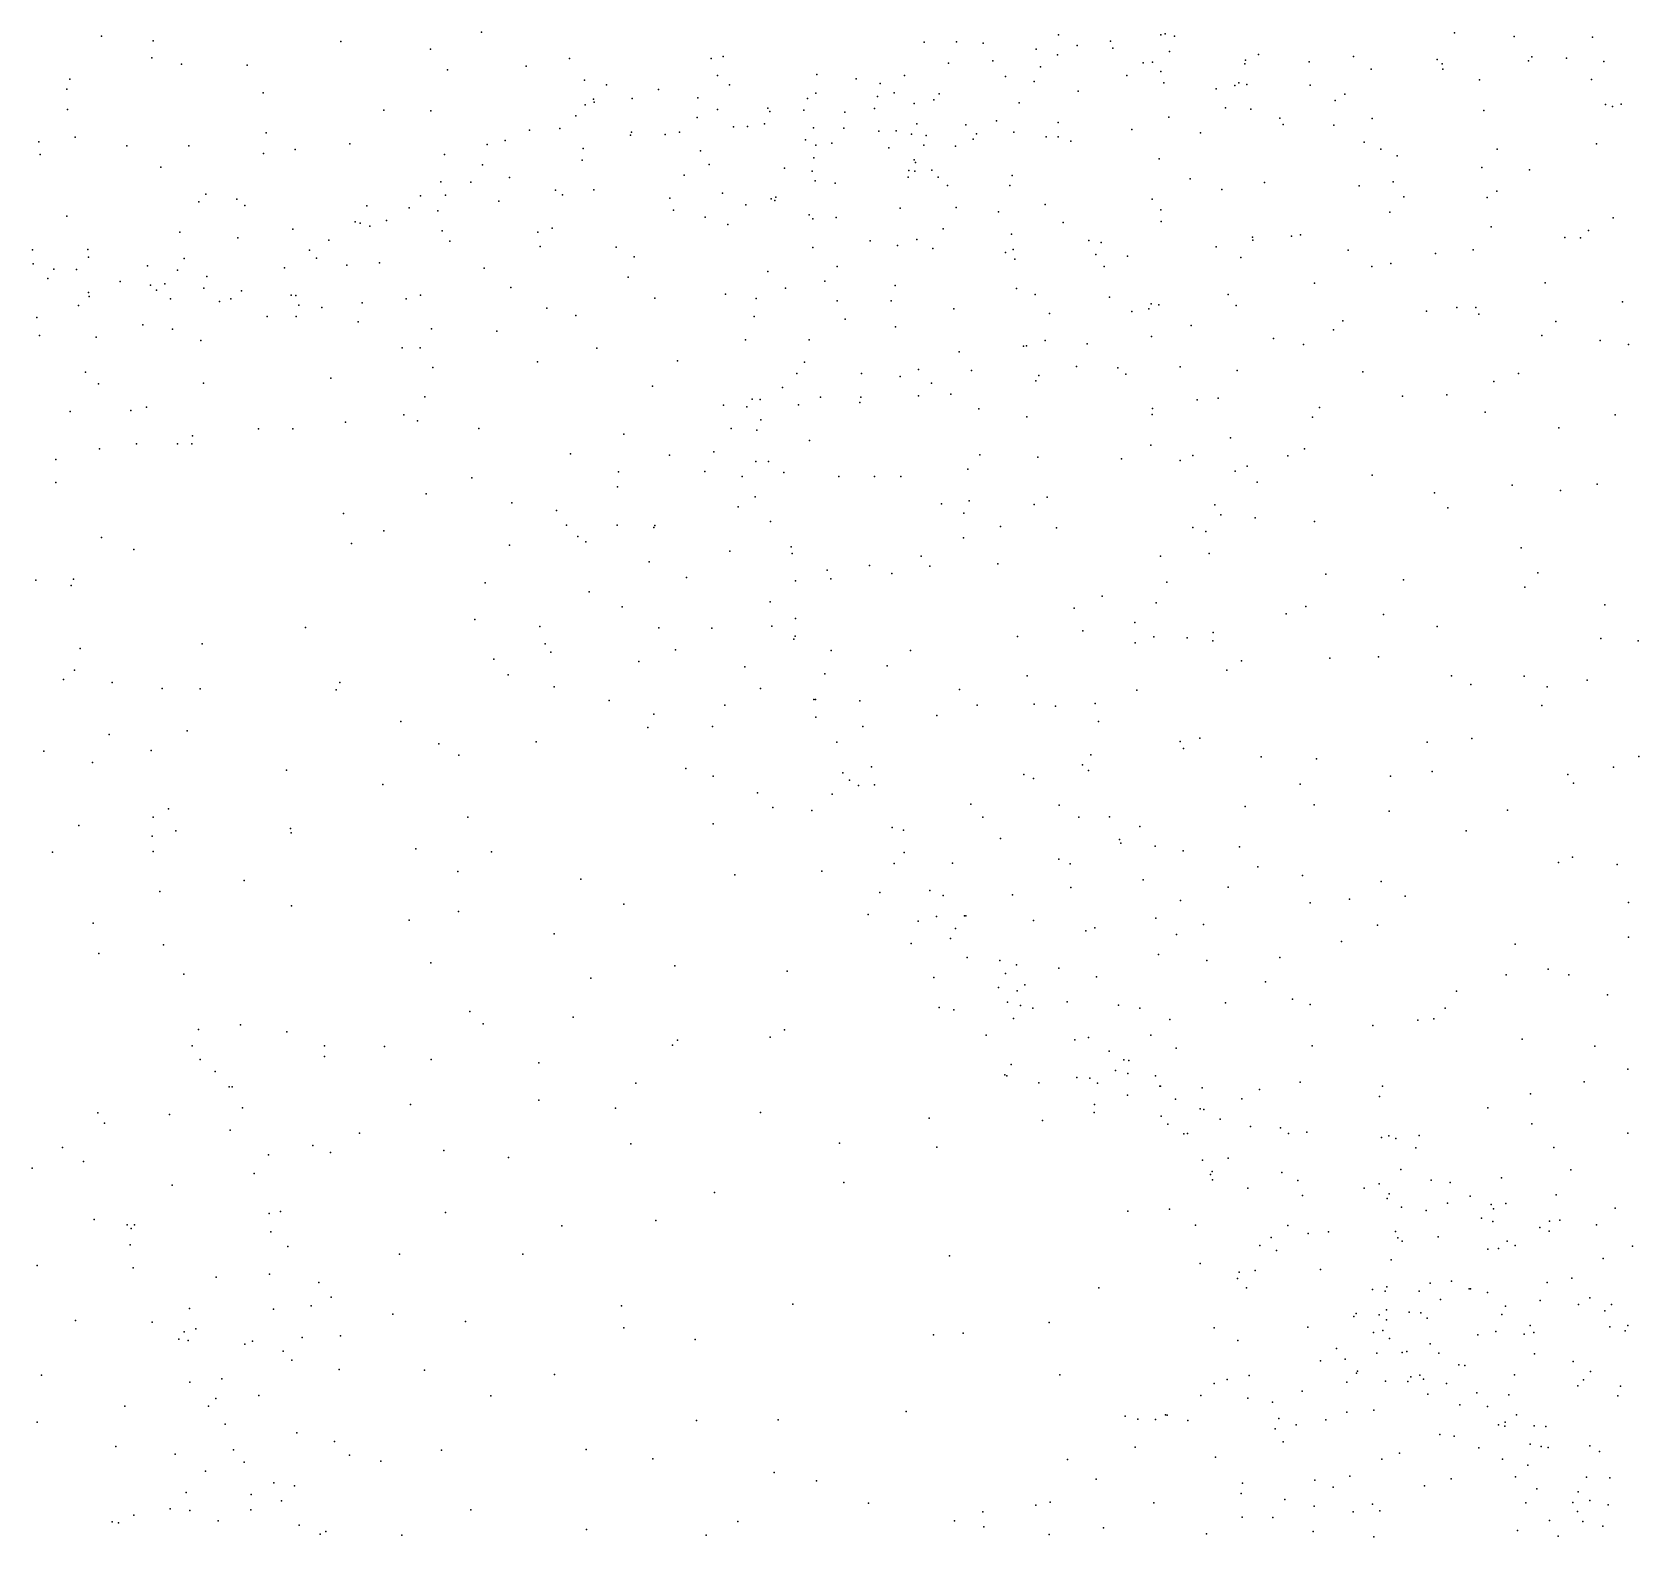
# Model space of a CAD drawing. Header units: metres. Extents: x -25 to 25, y -27.7 to 27.8.
# Drawn here: x -17.466 to -14.643, y -10.58 to -7.935 of the extents above; entities that cross this region are included whole.
import ezdxf

# ---------------------------------------------------------------- set-up
doc = ezdxf.new("R2010")
doc.units = ezdxf.units.M

msp = doc.modelspace()

# ---------------------------------------------------------------- linework, layer by layer
for p in [(-17.3446, -7.9425, 16.5027), (-17.2538, -7.9507, -4.7903), (-16.9242, -7.9517, -4.9415), (-16.6768, -7.9352, 10.6546), (-15.8992, -7.9528, -4.7164), (-15.8421, -7.9521, 5.6011), (-15.7955, -7.9545, 17.6811), (-15.6632, -7.9398, 0.4011), (-15.6302, -7.9587, 7.2268), (-15.5715, -7.9511, 7.4), (-15.4831, -7.9401, -4.856), (-15.4755, -7.9384, 10.04), (-15.4593, -7.9421, 8.0834), (-14.9673, -7.9365, 7.3671), (-14.8623, -7.9429, 7.9475), (-14.7245, -7.9438, -4.6607), (-17.2563, -7.9805, 11.0589), (-16.7664, -7.9652, 16.8179), (-16.5222, -7.9814, 10.5633), (-16.2736, -7.9813, -4.9391), (-16.2523, -7.9782, 0.0225), (-15.8562, -7.9899, 4.8212), (-15.7786, -7.9859, 0.2682), (-15.7025, -7.9652, 7.8428), (-15.6648, -7.9753, 8.0486), (-15.5673, -7.9635, 4.4949), (-15.5141, -7.989, 18.0801), (-15.4977, -7.9878, 10.4714), (-15.4678, -7.9694, 9.5011), (-15.3343, -7.9843, 1.0958), (-15.3117, -7.9745, 9.3318), (-15.2228, -7.9874, -4.9363), (-15.1448, -7.9782, 4.0953), (-14.9978, -7.9834, -4.8829), (-14.8372, -7.9855, 18.2412), (-14.8313, -7.9787, 3.6669), (-14.7703, -7.9809, 7.6341), (-14.705, -7.9869, 3.5379), (-17.4002, -8.018, 11.5885), (-17.2039, -7.9918, 16.5807), (-17.0886, -7.9934, 10.84), (-16.7369, -8.0012, -4.9622), (-16.5983, -7.9948, -0.7488), (-16.2624, -8.0112, -2.9817), (-16.0878, -8.0099, -4.7938), (-16.0188, -8.0174, 6.2136), (-15.9335, -8.0113, 5.3114), (-15.7564, -8.0131, 7.6392), (-15.6945, -7.9961, -4.479), (-15.5431, -8.0116, -4.5621), (-15.4829, -8.0045, 10.191), (-15.3357, -7.9912, 10.4111), (-15.1134, -8.0006, 8.3034), (-14.9887, -7.9908, 3.8532), (-14.9876, -8.0005, 1.2636), (-17.4057, -8.0357, 11.9446), (-17.0607, -8.042, -0.6306), (-16.4959, -8.0198, 17.1442), (-16.4575, -8.0278, -2.9257), (-16.3656, -8.0358, -0.2089), (-16.241, -8.0279, -3.1612), (-16.0893, -8.0426, -3.108), (-15.9765, -8.0256, 6.8594), (-15.9515, -8.0422, 0.1538), (-15.8725, -8.0434, 5.8673), (-15.706, -8.0219, 7.4799), (-15.6283, -8.0391, 9.5888), (-15.478, -8.0241, 0.3708), (-15.3861, -8.0348, 0.5248), (-15.3534, -8.0288, 8.2761), (-15.346, -8.0243, 0.9105), (-15.3322, -8.027, -4.7716), (-15.221, -8.0285, 9.1751), (-15.1597, -8.0444, -4.7672), (-14.9232, -8.0191, -4.7422), (-14.7265, -8.0185, 7.4825), (-17.4041, -8.071, 11.2213), (-16.8483, -8.0726, 10.4766), (-16.7657, -8.0737, -0.8177), (-16.4948, -8.0629, -3.1268), (-16.48, -8.0532, -2.667), (-16.4789, -8.0586, -4.9357), (-16.412, -8.0521, 10.4265), (-16.297, -8.0505, -2.6136), (-16.262, -8.0711, -2.4221), (-16.1735, -8.0689, -3.3899), (-16.1704, -8.0745, 17.2588), (-16.1106, -8.0722, 6.5482), (-16.1041, -8.052, 0.0546), (-15.9865, -8.0693, -2.894), (-15.9811, -8.0485, 17.3734), (-15.9169, -8.0606, -4.4506), (-15.8823, -8.054, 7.0439), (-15.7324, -8.0593, 9.7545), (-15.3693, -8.0682, 4.2855), (-15.3253, -8.0709, -4.6201), (-15.1771, -8.0553, 1.0215), (-14.9157, -8.0732, 1.0993), (-14.7019, -8.0623, -4.468), (-14.6894, -8.066, 1.1123), (-14.6742, -8.0616, 7.1803), (-16.5112, -8.0823, -2.3938), (-16.2977, -8.0853, -2.2476), (-16.2338, -8.1014, 10.333), (-16.2096, -8.1008, -0.0812), (-16.1797, -8.0963, -3.5505), (-16.0386, -8.0761, 10.3838), (-15.9118, -8.0962, 7.8965), (-15.8261, -8.0982, 10.3627), (-15.7717, -8.0913, 9.9929), (-15.6638, -8.0938, 10.1571), (-15.4692, -8.0844, 9.3416), (-15.2741, -8.0863, 0.6261), (-15.268, -8.0976, 4.1605), (-15.179, -8.099, 18.1981), (-15.1121, -8.0873, 8.9261), (-17.455, -8.1279, 12.1596), (-17.3908, -8.1201, -0.5533), (-17.055, -8.1122, 10.6348), (-16.6353, -8.1259, -3.0977), (-16.5928, -8.1077, 16.9107), (-16.5395, -8.1044, 10.2727), (-16.4149, -8.1161, -2.1093), (-16.4133, -8.1113, -0.4837), (-16.3542, -8.1152, -0.3408), (-16.3289, -8.1111, -3.51), (-16.1077, -8.1246, 10.1624), (-16.0935, -8.1033, 6.7263), (-16.0614, -8.1306, -2.4828), (-16.0403, -8.1038, -4.5485), (-15.9789, -8.1091, 6.0271), (-15.9485, -8.1089, 5.0433), (-15.9213, -8.1146, 9.6982), (-15.8956, -8.1168, 10.1581), (-15.8129, -8.1232, 17.4762), (-15.807, -8.1141, 9.5913), (-15.7417, -8.1112, -4.1956), (-15.6848, -8.1192, 17.6771), (-15.6638, -8.1195, 9.4337), (-15.6416, -8.1271, 0.1356), (-15.5341, -8.1066, 8.3545), (-15.4132, -8.1123, 0.2043), (-15.1259, -8.1285, 8.7453), (-17.4521, -8.1503, -4.344), (-17.3002, -8.1353, 10.9777), (-17.1912, -8.1348, -0.6134), (-17.0597, -8.1486, -4.7324), (-17.0044, -8.1417, 10.3927), (-16.9084, -8.1313, -0.7672), (-16.7418, -8.1504, 10.1116), (-16.667, -8.1325, -2.7722), (-16.4983, -8.1397, 10.119), (-16.2923, -8.1438, -4.7876), (-16.093, -8.1561, 6.1996), (-16.0893, -8.1337, 10.0012), (-15.9612, -8.1386, -3.4895), (-15.8999, -8.1339, -4.1797), (-15.8438, -8.1356, -3.1095), (-15.4861, -8.1582, 17.9321), (-15.0965, -8.1408, 0.8438), (-15.0679, -8.1525, 3.9012), (-14.8924, -8.1412, 3.7078), (-14.7179, -8.1316, 18.1169), (-17.2404, -8.1723, 16.6332), (-16.6751, -8.1687, -2.428), (-16.4998, -8.1601, -0.6906), (-16.3207, -8.1864, -3.7464), (-16.2766, -8.1679, 9.9451), (-16.1446, -8.1746, 9.7298), (-16.0958, -8.1798, -4.293), (-15.926, -8.1785, 8.1466), (-15.9165, -8.1598, 7.6244), (-15.9154, -8.1798, 5.6078), (-15.9145, -8.1645, -2.6212), (-15.8853, -8.1779, 9.4564), (-15.7445, -8.187, -2.9626), (-14.9194, -8.173, 18.1472), (-14.8356, -8.1771, 0.9397), (-16.7484, -8.1981, -2.2764), (-16.6959, -8.1988, -3.2267), (-16.6277, -8.191, -2.0386), (-16.5468, -8.2131, -3.5305), (-16.4797, -8.2125, 9.9469), (-16.0904, -8.1967, 6.8512), (-16.0556, -8.2006, -2.321), (-15.9269, -8.1901, -3.6815), (-15.8747, -8.1903, -3.9842), (-15.8581, -8.2048, 4.7576), (-15.7488, -8.2047, -2.7563), (-15.4314, -8.1931, -4.3658), (-15.3758, -8.2121, 4.2289), (-15.3013, -8.1997, 9.0939), (-15.1348, -8.2053, 0.4079), (-15.0751, -8.1984, 18.1226), (-14.8926, -8.2149, -4.4217), (-17.1736, -8.2333, -4.5062), (-17.1615, -8.2201, 10.5761), (-17.1067, -8.229, 16.692), (-17.0925, -8.24, 10.1868), (-16.8782, -8.2407, 16.7284), (-16.7843, -8.223, -2.0466), (-16.74, -8.2218, -0.8927), (-16.6467, -8.2324, -3.3856), (-16.5348, -8.2211, -4.7616), (-16.3462, -8.2268, 9.7842), (-16.2536, -8.218, 17.0783), (-16.2122, -8.2389, -2.2074), (-16.168, -8.2281, 6.4611), (-16.1616, -8.2309, 6.6402), (-16.1596, -8.2253, -0.1946), (-15.843, -8.2434, 17.3574), (-15.6864, -8.238, 0.0182), (-15.4985, -8.2287, 8.4889), (-15.0559, -8.2246, 0.5419), (-14.9097, -8.226, 0.7987), (-17.4056, -8.2589, 11.0454), (-16.8987, -8.2684, -0.8408), (-16.8901, -8.2709, -2.3214), (-16.844, -8.2662, -3.1217), (-16.8037, -8.2442, -2.631), (-16.7534, -8.2494, -4.7197), (-16.3395, -8.2479, -0.5305), (-16.2838, -8.2602, -4.5339), (-16.101, -8.2563, 17.1607), (-16.0945, -8.2632, 9.4629), (-16.0538, -8.261, 7.9888), (-15.9415, -8.2448, 5.8123), (-15.7683, -8.2511, -2.5087), (-15.6546, -8.2701, 17.5216), (-15.4833, -8.2477, 17.7887), (-15.4827, -8.2683, 9.1369), (-15.0809, -8.2514, 0.2491), (-14.6882, -8.2615, 3.4831), (-17.2067, -8.2869, -4.3083), (-17.1049, -8.2968, -0.7245), (-17.0083, -8.2815, -1.9144), (-16.8729, -8.2762, -2.8094), (-16.7462, -8.2843, 9.9094), (-16.578, -8.2868, -3.7306), (-16.553, -8.2799, -0.8232), (-16.2441, -8.2734, 9.5874), (-15.9122, -8.3, 8.3325), (-15.8656, -8.2812, 9.3138), (-15.7453, -8.2904, -3.9017), (-15.3223, -8.2958, 8.6453), (-15.2537, -8.2939, 8.8024), (-15.2377, -8.2915, 4.0593), (-14.9029, -8.2773, 0.6533), (-14.7732, -8.2964, -4.2698), (-14.7459, -8.2969, 0.7279), (-14.7317, -8.2841, 17.9757), (-17.4657, -8.3177, 12.0329), (-17.3684, -8.3175, -2.1586), (-16.979, -8.3182, -2.4526), (-16.9451, -8.301, -2.9507), (-16.7325, -8.3025, -3.4946), (-16.5736, -8.3122, 16.7822), (-16.4401, -8.3133, -4.1357), (-16.0946, -8.3136, 7.0108), (-15.9941, -8.3023, 7.455), (-15.9458, -8.3102, 5.3948), (-15.8837, -8.3157, -0.1375), (-15.7563, -8.3228, 4.6041), (-15.7427, -8.3174, -3.3398), (-15.6096, -8.3013, -4.1188), (-15.5974, -8.3258, 4.4048), (-15.5883, -8.3049, -2.6698), (-15.3858, -8.3129, -0.0141), (-15.3217, -8.3011, -4.3262), (-15.1543, -8.3182, 17.9647), (-15.0003, -8.3241, 17.9843), (-14.9342, -8.318, 0.3321), (-17.4644, -8.3426, -0.6993), (-17.4284, -8.3517, -3.3305), (-17.3888, -8.3525, 16.6224), (-17.3677, -8.3307, -3.7888), (-17.2638, -8.346, 10.3541), (-17.2111, -8.3539, 10.1811), (-17.1995, -8.3329, -1.9664), (-17.0231, -8.3494, -4.3268), (-16.9671, -8.3324, -2.6346), (-16.9137, -8.3447, 9.9063), (-16.8564, -8.3409, -1.7825), (-16.6724, -8.3502, -4.51), (-16.4087, -8.3301, -4.3029), (-16.1738, -8.3562, 6.325), (-16.0518, -8.3471, 7.5999), (-15.74, -8.3342, 9.1974), (-15.5825, -8.3469, -3.0104), (-15.542, -8.3293, -2.8392), (-15.3429, -8.3314, 8.9812), (-15.1123, -8.347, -4.3387), (-15.0788, -8.3417, 0.098), (-17.439, -8.3683, -2.3022), (-17.3116, -8.3738, -3.561), (-17.2584, -8.38, -2.3378), (-17.2334, -8.3774, -3.9149), (-17.1646, -8.3852, 16.7242), (-17.1596, -8.3647, -4.0852), (-16.6251, -8.3838, -4.1818), (-16.4191, -8.3658, 9.6042), (-16.1426, -8.385, 6.1756), (-16.0735, -8.3727, 9.2953), (-15.9502, -8.3804, 5.7317), (-15.2133, -8.3765, -0.0026), (-14.8078, -8.3761, 0.4413), (-17.3673, -8.3928, -3.1613), (-17.366, -8.3999, 10.8338), (-17.2481, -8.3885, -3.27), (-17.2236, -8.4038, -3.7085), (-17.1374, -8.4085, 10.007), (-17.1174, -8.4041, -2.6069), (-17.0985, -8.3899, -2.9016), (-17.0116, -8.3976, -3.4532), (-17.0034, -8.3984, -4.1006), (-16.8868, -8.4112, -3.6563), (-16.8093, -8.4039, -3.8576), (-16.7838, -8.3973, -4.1446), (-16.3721, -8.4026, -2.0864), (-16.2484, -8.3958, 9.3911), (-16.1943, -8.4034, 17.0476), (-16.0518, -8.4074, 7.2678), (-15.957, -8.4075, 9.1867), (-15.737, -8.3861, -3.6627), (-15.704, -8.3962, -2.3119), (-15.5734, -8.4009, -0.1393), (-15.4999, -8.4129, 17.5436), (-15.3646, -8.3964, -4.2062), (-14.6722, -8.4093, 0.5572), (-17.458, -8.4367, 11.0127), (-17.3848, -8.4159, -1.8806), (-17.0535, -8.4349, -3.701), (-17.0027, -8.4351, -0.8993), (-16.998, -8.4151, -1.7463), (-16.9577, -8.4192, -3.8998), (-16.562, -8.4203, 9.6456), (-16.5109, -8.4332, -0.8594), (-16.198, -8.4348, 6.6565), (-16.0376, -8.44, 5.9319), (-15.8472, -8.4218, 4.7751), (-15.6789, -8.4296, 8.599), (-15.5343, -8.4261, -4.0499), (-15.5042, -8.4215, -2.6012), (-15.4868, -8.4145, 8.6905), (-15.3507, -8.4157, 17.6563), (-15.0161, -8.4255, -4.2391), (-14.9628, -8.4193, 3.7572), (-14.9297, -8.4194, 0.1405), (-14.9245, -8.4309, 17.8458), (-17.4535, -8.4687, -0.8198), (-17.272, -8.45, -2.6491), (-17.2199, -8.4572, -1.778), (-16.8934, -8.4442, 16.7614), (-16.7648, -8.4567, -0.9941), (-16.65, -8.4608, -1.8951), (-15.9496, -8.453, 8.5019), (-15.4296, -8.4507, -2.8519), (-15.1797, -8.4584, 17.6868), (-15.1631, -8.4425, 3.9646), (-14.8136, -8.4685, 17.7307), (-14.7893, -8.4436, 0.2207), (-17.3538, -8.4716, 10.6649), (-17.1699, -8.4775, -0.868), (-16.8165, -8.4901, 9.7257), (-16.7847, -8.4899, -1.7536), (-16.4744, -8.4905, 9.4631), (-16.2128, -8.4761, -2.1356), (-16.1014, -8.4762, 8.3598), (-15.8377, -8.4974, 8.6082), (-15.7246, -8.4874, 8.9992), (-15.7191, -8.4867, 17.3934), (-15.6863, -8.4771, -0.294), (-15.6127, -8.4831, -3.8215), (-15.4994, -8.4703, -3.0752), (-15.2853, -8.4739, 4.0771), (-15.2323, -8.4843, -4.1652), (-14.7111, -8.4774, 3.4814), (-14.6614, -8.4843, -3.8975), (-16.7625, -8.5248, 16.7763), (-16.5786, -8.5146, 16.7832), (-16.3325, -8.5131, 9.3072), (-16.1096, -8.5154, 7.4898), (-15.6313, -8.5232, -3.4863), (-15.5585, -8.5254, 4.3384), (-15.449, -8.5237, -0.2196), (-17.373, -8.5327, -1.7131), (-17.3496, -8.5534, 10.1943), (-17.1652, -8.5525, -1.6255), (-16.9418, -8.5432, -1.0756), (-16.1229, -8.5351, -0.6487), (-16.0094, -8.535, 17.2353), (-15.941, -8.5407, 9.0031), (-15.9091, -8.5283, 5.2028), (-15.886, -8.5524, 5.0268), (-15.8159, -8.5297, -2.1888), (-15.7026, -8.5483, 4.5091), (-15.6976, -8.5386, 8.8348), (-15.5444, -8.5367, -2.3202), (-15.3492, -8.53, 17.5238), (-15.1281, -8.5323, 17.5617), (-14.8981, -8.5496, 17.6257), (-14.8547, -8.5355, 3.6331), (-16.7767, -8.5764, 9.6037), (-16.3763, -8.5578, -0.8126), (-16.2015, -8.5801, 9.0692), (-16.1873, -8.5808, 6.3834), (-16.1477, -8.5597, 7.6725), (-16.0813, -8.5766, 8.664), (-16.0103, -8.5769, 5.8576), (-15.909, -8.5743, 5.4537), (-15.8521, -8.5714, 17.3324), (-15.4193, -8.5817, -3.9192), (-15.3826, -8.5787, -3.0443), (-15.0583, -8.5752, -0.0183), (-14.9809, -8.5726, 3.7748), (-17.3995, -8.6022, 10.4608), (-17.2931, -8.6004, -1.0001), (-17.2655, -8.5947, 10.0101), (-16.8132, -8.6081, -1.2056), (-16.2517, -8.5907, 8.2488), (-16.2105, -8.594, 8.5409), (-16.1198, -8.5903, 7.2558), (-16.0118, -8.5862, 8.8181), (-15.8028, -8.5971, 4.7575), (-15.4987, -8.6071, -3.7233), (-15.4981, -8.597, -3.3408), (-15.2045, -8.5949, -4.033), (-14.9133, -8.6034, -3.9824), (-14.6846, -8.6078, -3.6821), (-17.069, -8.6323, -1.351), (-17.0084, -8.6328, 9.7361), (-16.9157, -8.621, -1.3663), (-16.7896, -8.6185, -1.6686), (-16.6814, -8.6318, -1.0725), (-16.2382, -8.632, 17.0288), (-16.1932, -8.6346, 6.8193), (-16.1862, -8.6167, 7.8676), (-15.7187, -8.6112, -0.5154), (-15.2169, -8.6123, 4.0086), (-14.7839, -8.6309, 0.158), (-17.3481, -8.6675, -1.2138), (-17.2832, -8.6587, -1.4486), (-17.211, -8.6588, 16.7283), (-17.1858, -8.659, 9.8772), (-17.1847, -8.645, -1.2075), (-16.4265, -8.6419, 9.1713), (-16.1004, -8.6533, 17.1718), (-15.5007, -8.6614, 17.4489), (-15.3605, -8.6484, -2.8828), (-15.2307, -8.6675, -0.1341), (-17.425, -8.6863, 10.6378), (-16.5207, -8.6763, 16.8075), (-16.3467, -8.6791, 8.3527), (-16.2685, -8.6731, 8.8369), (-16.1948, -8.69, 6.528), (-16.1723, -8.6902, 7.0205), (-15.8013, -8.6785, -0.6587), (-15.6993, -8.6823, -2.1972), (-15.5522, -8.6852, 4.3162), (-15.4491, -8.6879, -0.3563), (-15.4272, -8.6793, -3.4727), (-15.2602, -8.6797, -3.8621), (-16.6937, -8.7188, -1.769), (-16.4359, -8.708, -2.0362), (-16.2846, -8.7076, -0.8338), (-16.219, -8.7162, -2.1172), (-16.1457, -8.7091, 6.1917), (-16.0492, -8.7166, 5.9252), (-15.9863, -8.7162, -0.7322), (-15.9401, -8.7164, 5.6368), (-15.8224, -8.7033, 4.9393), (-15.3524, -8.7069, -3.1846), (-15.3312, -8.6979, 4.1028), (-15.1119, -8.7141, -3.8047), (-17.4247, -8.7268, 10.3271), (-16.7743, -8.7467, -1.536), (-16.4378, -8.7344, 9.0343), (-16.1961, -8.7519, 6.7053), (-15.314, -8.7264, -3.6187), (-15.0022, -8.745, 0.0167), (-14.8656, -8.7318, -3.597), (-14.781, -8.7407, 17.5949), (-14.7164, -8.7298, 3.4845), (-16.6237, -8.7624, 9.1932), (-16.5453, -8.7763, -1.9162), (-16.2261, -8.7699, 7.8397), (-15.8685, -8.7644, 17.3346), (-15.8198, -8.7593, 5.1705), (-15.7059, -8.7655, 4.5165), (-15.6831, -8.7528, 17.3953), (-15.3882, -8.7662, -2.6961), (-14.9791, -8.7714, 3.7995), (-16.9195, -8.7812, 9.5092), (-16.5275, -8.802, -1.0416), (-16.4383, -8.802, 8.2369), (-16.3741, -8.8061, 16.8984), (-16.3724, -8.8022, -0.9226), (-16.1693, -8.7956, 7.6734), (-15.8295, -8.7807, -2.1571), (-15.7647, -8.8041, 4.7847), (-15.6666, -8.8064, -0.7178), (-15.4268, -8.806, 4.1952), (-15.3778, -8.7839, -2.9676), (-15.3175, -8.789, -3.437), (-15.2133, -8.7957, 4.0141), (-17.3445, -8.8236, 10.0647), (-16.9052, -8.8338, 16.7406), (-16.8487, -8.8117, 9.367), (-16.5078, -8.8218, 8.8667), (-16.4936, -8.8313, 8.4999), (-15.8298, -8.8239, 5.3542), (-15.4041, -8.8129, 17.4129), (-17.2877, -8.8449, 16.6524), (-16.6274, -8.8372, -1.2003), (-16.2408, -8.8475, 17.0459), (-16.1325, -8.8398, -0.8551), (-16.131, -8.8519, 7.3193), (-15.9041, -8.8566, 5.5656), (-15.4839, -8.8566, -2.4876), (-15.3983, -8.8519, -3.2092), (-14.85, -8.8416, 0.2068), (-16.382, -8.8662, 8.0374), (-16.0697, -8.8811, 6.0055), (-15.9952, -8.8728, 5.8363), (-15.956, -8.8868, 17.2821), (-15.8888, -8.8742, -0.8426), (-15.7697, -8.8697, 4.9885), (-15.193, -8.888, -3.5077), (-14.821, -8.8858, 3.6482), (-17.46, -8.8987, 10.7205), (-17.398, -8.9079, 16.5455), (-17.394, -8.8969, 10.2513), (-16.6705, -8.9031, -1.4348), (-16.4877, -8.9193, -1.8692), (-16.3165, -8.8937, -2.018), (-16.125, -8.8995, 6.2416), (-16.063, -8.8962, -2.1031), (-15.4729, -8.9023, -2.7844), (-15.057, -8.8977, 0.0686), (-14.8437, -8.9108, 17.4666), (-16.4297, -8.9455, -1.0514), (-16.1699, -8.9365, 6.8181), (-15.6353, -8.9477, -0.7988), (-15.586, -8.9267, 17.3896), (-15.4914, -8.9385, -3.0317), (-15.2283, -8.9447, -0.0903), (-14.7031, -8.9419, 3.5276), (-16.6884, -8.9676, 8.9278), (-16.1254, -8.9659, 7.4333), (-15.5286, -8.973, 4.3021), (-15.2628, -8.9579, 4.0791), (-15.0918, -8.9588, 3.9517), (-16.986, -8.982, 9.334), (-16.5745, -8.9798, -1.284), (-16.3652, -8.9821, 7.9221), (-16.272, -8.9829, -0.9921), (-16.1668, -8.9793, 17.1043), (-16.1281, -9.0021, 7.1454), (-16.1257, -8.9967, 6.468), (-15.735, -8.9975, 4.7383), (-15.6203, -8.9875, -2.2828), (-15.4953, -8.9981, -0.585), (-15.4372, -8.9999, -0.4089), (-15.3917, -9.0053, -3.3103), (-15.391, -8.9907, 17.3753), (-14.9974, -8.9797, 0.1886), (-14.7099, -9.0008, 17.5682), (-14.6444, -9.0054, 0.5024), (-17.3819, -9.0186, 10.3718), (-17.168, -9.0106, 16.6042), (-16.5653, -9.0104, -1.5748), (-16.5553, -9.0248, 8.1662), (-16.3362, -9.0211, 16.9279), (-16.0627, -9.0221, 6.0932), (-15.9228, -9.0221, -2.0865), (-15.528, -9.0089, -2.5212), (-15.1006, -9.0332, 17.3275), (-17.3923, -9.0568, 10.545), (-16.6552, -9.0374, 8.72), (-16.4002, -9.0416, -1.8331), (-16.2141, -9.0507, -1.9683), (-15.9641, -9.049, 5.7843), (-15.3672, -9.0568, 4.1821), (-15.3412, -9.0402, -0.1702), (-15.1865, -9.0359, 0.0527), (-17.4111, -9.0734, 16.3699), (-17.3258, -9.0782, 10.1515), (-17.2379, -9.0892, 9.7452), (-17.1711, -9.0896, 9.5392), (-16.9259, -9.0782, 9.1601), (-16.63, -9.0651, 8.4799), (-16.5493, -9.0858, 16.7256), (-16.1864, -9.0892, 7.7089), (-16.0735, -9.0629, 6.2539), (-15.8369, -9.0906, -0.9358), (-15.7179, -9.0664, 5.0544), (-14.9725, -9.0665, 3.9245), (-14.9386, -9.0819, 0.3282), (-14.845, -9.0673, 17.3892), (-14.8042, -9.0863, -3.6158), (-14.7339, -9.0745, 3.6664), (-16.9321, -9.0914, 16.5999), (-16.4523, -9.1102, -1.6343), (-16.2495, -9.1182, -1.1168), (-16.0932, -9.108, 7.5036), (-16.0898, -9.1083, 6.5736), (-16.0122, -9.1105, -1.02), (-15.8059, -9.1183, -2.1424), (-15.7059, -9.1163, 4.8957), (-15.5986, -9.1153, -2.7908), (-15.5256, -9.0916, -3.2099), (-14.8135, -9.1187, 0.4617), (-16.8186, -9.1472, 8.9434), (-16.374, -9.1341, 7.8813), (-16.0893, -9.1396, 17.1314), (-15.8765, -9.1366, 5.5895), (-15.6684, -9.1203, 17.3314), (-15.5926, -9.1472, 4.4628), (-17.3311, -9.1697, 10.3743), (-17.1942, -9.1634, 16.4281), (-16.3846, -9.1578, -1.3239), (-16.2709, -9.1559, 16.986), (-16.0067, -9.1556, -2.0027), (-17.4457, -9.199, 16.0207), (-17.2575, -9.1977, 9.8596), (-16.7518, -9.1861, 16.5705), (-16.5806, -9.1827, 8.1363), (-16.0527, -9.1835, 7.2894), (-15.4494, -9.1823, 4.3012), (-15.4431, -9.1943, -0.2378), (-15.4149, -9.1765, 17.3196), (-15.0151, -9.183, 4.0206), (-14.9367, -9.1766, -3.6178), (-17.3604, -9.2191, 16.1569), (-16.7166, -9.2064, 8.6216), (-16.3179, -9.2296, -1.4614), (-15.9917, -9.2266, 6.1978), (-15.6207, -9.2231, 4.6355), (-15.6061, -9.2055, -3.135), (-15.307, -9.2092, 0.0618), (-15.2096, -9.2123, 4.1609), (-14.688, -9.2275, -3.7815), (-14.6432, -9.2085, 17.5216), (-17.0194, -9.2327, 16.4267), (-16.8505, -9.2576, 16.4422), (-16.2701, -9.2432, 7.7976), (-16.0422, -9.2372, 6.9855), (-16.0301, -9.2503, 7.5265), (-16.0146, -9.2593, 6.7073), (-15.9862, -9.2584, 6.4025), (-15.7238, -9.2402, -0.9137), (-15.7072, -9.2471, -2.2195), (-15.6102, -9.2331, -2.6376), (-15.2385, -9.2569, -3.5308), (-15.0794, -9.2428, -3.5947), (-15.0062, -9.2349, 0.3854), (-14.7682, -9.2401, 3.8692), (-14.758, -9.2553, 17.358), (-16.1918, -9.2725, -1.3081), (-16.061, -9.2747, -1.8234), (-17.2539, -9.3152, 10.003), (-17.2266, -9.3005, 16.1697), (-16.7008, -9.3152, 8.4777), (-16.1651, -9.2983, -1.6831), (-16.0964, -9.3036, 17.0902), (-15.8173, -9.2925, -2.0724), (-15.7959, -9.3151, 5.59), (-15.6619, -9.2939, -2.8366), (-15.6271, -9.3151, 17.2557), (-15.5733, -9.3145, 5.1413), (-15.3349, -9.2965, 4.2893), (-15.2137, -9.2933, 0.2362), (-15.0817, -9.3047, 4.1478), (-14.8739, -9.3031, 0.5343), (-17.3847, -9.3296, 15.9229), (-17.2138, -9.3392, 9.499), (-17.0124, -9.3351, 9.1356), (-17.0116, -9.3426, 16.2406), (-16.2698, -9.3267, 16.9372), (-15.9555, -9.3333, 6.5499), (-15.9351, -9.3378, -1.932), (-15.5201, -9.3315, -3.3384), (-14.9468, -9.3391, -3.6742), (-17.2557, -9.3483, 10.2611), (-16.7925, -9.371, 8.7542), (-15.7647, -9.3525, -1.0154), (-15.5557, -9.3542, -0.6775), (-15.5533, -9.3606, 4.8684), (-15.4932, -9.366, 4.5489), (-15.345, -9.3672, -3.5136), (-17.4305, -9.3767, 10.7319), (-17.254, -9.3755, 9.8383), (-16.6596, -9.3758, 8.3175), (-15.9518, -9.3966, 7.531), (-15.9339, -9.3771, -1.2373), (-15.849, -9.396, 17.1771), (-15.6624, -9.3887, -3.0942), (-15.6423, -9.397, -2.6439), (-15.4442, -9.3744, 17.2186), (-14.7847, -9.3948, 4.0281), (-14.7597, -9.3853, 0.6639), (-14.6811, -9.3986, -3.9899), (-17.094, -9.4266, 9.2555), (-16.7183, -9.4109, 16.3636), (-16.5026, -9.4241, 8.0243), (-16.2319, -9.4166, 7.7934), (-16.0786, -9.4102, 7.6978), (-15.5145, -9.425, -0.3129), (-15.3127, -9.4025, 0.1857), (-15.2344, -9.4177, 4.3341), (-15.0962, -9.4282, 0.4073), (-17.2423, -9.446, 9.6899), (-15.9769, -9.4473, -1.5339), (-15.8892, -9.4438, 6.775), (-15.8659, -9.4528, 6.3109), (-15.7436, -9.4515, 5.6459), (-15.6411, -9.4387, -0.8465), (-15.3648, -9.4383, 4.4707), (-15.054, -9.4538, 4.2512), (-17.011, -9.4709, 16.0793), (-16.7175, -9.4811, 8.5439), (-16.427, -9.4683, 16.6964), (-15.4485, -9.4618, 5.0453), (-15.2206, -9.4658, 0.2979), (-15.1519, -9.4593, -3.5971), (-14.6612, -9.4649, 17.2709), (-17.3591, -9.5013, 15.8592), (-16.8042, -9.496, 16.1773), (-15.9977, -9.4864, 17.1007), (-15.9093, -9.4979, -1.3403), (-15.8772, -9.4896, 7.0695), (-15.8441, -9.5109, 6.912), (-15.828, -9.4884, 6.5129), (-15.8261, -9.4888, 5.8745), (-15.7072, -9.497, -0.9775), (-15.599, -9.5098, -2.4335), (-15.492, -9.4925, -0.1468), (-15.408, -9.504, 5.1975), (-15.1025, -9.5047, 17.1095), (-17.2358, -9.5393, 9.8879), (-16.549, -9.5202, 16.5077), (-15.9221, -9.5374, 7.6685), (-15.8525, -9.5285, -1.8311), (-15.6148, -9.5148, -3.2011), (-15.4557, -9.5212, 0.0012), (-15.1659, -9.5336, 4.4314), (-14.8608, -9.5383, 17.1133), (-14.6614, -9.5263, 3.9925), (-17.3493, -9.5545, 10.7265), (-15.8235, -9.562, 7.224), (-15.766, -9.5671, 6.6857), (-15.4872, -9.5563, 17.1471), (-15.4021, -9.5672, 5.3398), (-15.2743, -9.562, 4.6103), (-17.2002, -9.5908, 10.3979), (-16.7662, -9.571, 8.6771), (-16.4845, -9.5981, 8.0791), (-16.3369, -9.5764, 16.7788), (-16.1397, -9.5861, 16.9629), (-15.8822, -9.597, -1.4841), (-15.7559, -9.5902, 6.263), (-15.7369, -9.5744, -1.9938), (-15.6623, -9.5803, -2.7696), (-15.5963, -9.5958, 5.5946), (-14.8761, -9.5921, -3.9027), (-14.8023, -9.5824, 0.6963), (-14.766, -9.5925, -4.1575), (-15.7683, -9.6145, 7.5362), (-15.7354, -9.6202, 6.0825), (-15.7221, -9.6098, 5.8488), (-15.2993, -9.6047, 17.1019), (-14.9635, -9.6211, -3.772), (-15.8726, -9.6494, 17.0716), (-15.847, -9.6539, 7.759), (-15.7525, -9.6403, 7.3363), (-15.7296, -9.6459, -1.0963), (-15.7081, -9.6508, 6.8927), (-15.6477, -9.6395, -3.0125), (-15.5574, -9.6455, -2.2581), (-15.52, -9.6508, -3.2801), (-15.3696, -9.6413, -3.443), (-15.2518, -9.6353, 5.1006), (-15.2208, -9.6445, 0.31), (-14.9835, -9.6508, 4.4071), (-14.6983, -9.6277, 4.1146), (-17.1001, -9.6804, 15.9389), (-16.6972, -9.6568, 8.5202), (-16.6737, -9.6783, 16.182), (-16.5157, -9.6667, 16.4573), (-15.7422, -9.669, -1.8498), (-15.4671, -9.6707, -0.0575), (-15.1108, -9.6815, 4.59), (-15.0317, -9.6718, 0.4854), (-15.0036, -9.6697, 17.0377), (-17.1741, -9.6884, 10.1402), (-17.019, -9.6923, 9.1879), (-16.3324, -9.707, 8.0096), (-16.1697, -9.7019, 16.8597), (-16.1443, -9.6888, 7.8811), (-15.7899, -9.6986, -1.376), (-15.6344, -9.7066, 6.0006), (-15.6103, -9.7026, 6.6772), (-15.5005, -9.6985, -0.2177), (-14.8484, -9.7051, 17.0502), (-17.1852, -9.7173, 10.5976), (-16.9528, -9.7173, 9.0466), (-16.9528, -9.7359, 15.9819), (-16.8475, -9.7181, 8.8754), (-16.3413, -9.716, 16.652), (-15.5737, -9.7267, -2.6493), (-15.4563, -9.7214, 5.6438), (-15.2172, -9.7171, -3.5256), (-14.7208, -9.7177, -4.35), (-17.1711, -9.7412, 9.9732), (-17.1446, -9.762, 9.5754), (-16.7653, -9.7409, 16.0688), (-16.5759, -9.7471, 8.3138), (-15.7573, -9.7682, 17.0377), (-15.7459, -9.7496, -1.694), (-15.5627, -9.7603, 6.1461), (-15.5482, -9.7416, 5.7907), (-15.5411, -9.7658, -3.1518), (-15.5394, -9.7426, -0.8203), (-14.6623, -9.7579, 3.9384), (-17.1203, -9.7894, 10.2489), (-17.1152, -9.7889, 10.408), (-16.4057, -9.7825, 16.5208), (-15.7538, -9.7698, -1.536), (-15.6978, -9.7822, -1.1686), (-15.6309, -9.7728, -1.9137), (-15.6078, -9.7741, 7.0748), (-15.5942, -9.7824, 7.4055), (-15.4926, -9.7699, -0.3801), (-15.4847, -9.788, -0.6289), (-15.4839, -9.7877, -2.3058), (-15.4103, -9.7906, 6.4828), (-15.3097, -9.794, -3.4137), (-15.2385, -9.7808, 5.4989), (-15.0935, -9.7881, 5.0747), (-14.7393, -9.7804, 0.8001), (-16.8014, -9.8204, 8.7606), (-16.5761, -9.8125, 16.2314), (-15.5996, -9.8199, 17.0293), (-15.5416, -9.8039, 7.7325), (-15.4577, -9.8108, 6.7562), (-15.3409, -9.81, 0.1214), (-15.0988, -9.806, 5.3048), (-14.8337, -9.8015, 4.3238), (-17.3512, -9.835, 10.9164), (-17.3395, -9.8531, 15.7669), (-17.2254, -9.8378, 10.7822), (-17.0966, -9.826, 15.8887), (-16.4416, -9.8265, 8.1732), (-16.1867, -9.8342, 16.7477), (-15.8904, -9.8444, 7.9161), (-15.691, -9.8484, -1.318), (-15.6002, -9.8343, -1.0168), (-15.4826, -9.8405, -2.4538), (-15.4138, -9.8276, -3.2887), (-15.4075, -9.8288, 5.9215), (-15.3791, -9.8458, 6.1433), (-14.9086, -9.8261, 0.6037), (-17.1186, -9.8652, 9.7458), (-16.8912, -9.8707, 8.898), (-15.471, -9.8547, 6.9655), (-15.4429, -9.8716, 7.5135), (-15.4362, -9.8713, -2.1085), (-15.3258, -9.8586, 6.6255), (-15.2729, -9.8614, 6.4337), (-15.2588, -9.8713, 5.7102), (-15.2265, -9.8689, 0.2361), (-15.0955, -9.8781, 0.3799), (-15.0827, -9.875, -3.5553), (-15.0703, -9.8797, 4.8526), (-15.0294, -9.8747, 16.9574), (-14.8312, -9.8542, 16.9845), (-14.6624, -9.8703, 3.5837), (-17.4129, -9.8955, 11.8035), (-17.0511, -9.9084, 10.3291), (-16.9733, -9.8925, 9.0625), (-16.9425, -9.9047, 15.9105), (-16.7433, -9.9013, 8.5822), (-16.4146, -9.8895, 16.4091), (-16.0478, -9.8883, 16.8215), (-15.8769, -9.895, 16.9253), (-15.0352, -9.8964, -3.7095), (-14.7927, -9.8957, 4.164), (-17.4665, -9.9323, 11.5182), (-17.3765, -9.9205, 12.0023), (-16.6293, -9.9136, 8.414), (-15.4099, -9.918, 7.2038), (-15.365, -9.9145, 7.6586), (-15.0613, -9.9343, 5.1931), (-14.7625, -9.9349, 4.0131), (-17.2203, -9.962, 10.8784), (-17.0763, -9.9417, 10.5847), (-16.0403, -9.9573, 8.0047), (-15.3961, -9.9431, -0.2355), (-15.3927, -9.9382, -0.5616), (-15.3922, -9.9527, -0.7916), (-15.2703, -9.9397, -3.3266), (-15.2422, -9.9539, 7.559), (-15.0993, -9.9598, 6.4551), (-15.0083, -9.9534, 4.5629), (-14.9747, -9.9571, -3.9567), (-14.8848, -9.9492, -4.2231), (-16.2672, -9.9748, 16.5406), (-15.3306, -9.9672, -2.2077), (-15.2343, -9.9803, 7.1826), (-15.1257, -9.9674, 6.2531), (-15.0855, -9.9853, 7.7702), (-15.082, -9.9775, 6.6095), (-14.9797, -9.9936, 0.4613), (-14.9394, -9.9812, 7.6001), (-14.8772, -9.9941, 4.2808), (-14.7888, -9.9788, 3.7585), (-17.3573, -10.0222, 11.4034), (-17.05, -10.0118, 9.7559), (-17.0298, -10.0084, 10.0518), (-16.7399, -10.0102, 15.9703), (-15.5409, -10.0078, -1.3695), (-15.4677, -10.004, -1.076), (-15.0603, -10.0009, 4.7488), (-15.0167, -10.0068, 7.1984), (-14.9195, -10.0198, 7.046), (-14.9028, -9.9957, 16.9306), (-14.8985, -10.0038, 7.3675), (-14.6851, -10.0026, 7.4698), (-17.2995, -10.0315, 15.6887), (-17.2927, -10.0379, 12.1222), (-17.2869, -10.0316, 11.9266), (-17.0472, -10.0442, 9.5334), (-16.5357, -10.0336, 8.2716), (-16.3705, -10.0241, 8.1506), (-15.4221, -10.0324, -1.7058), (-15.2598, -10.0329, -1.925), (-15.2244, -10.0472, 7.8549), (-15.1887, -10.0442, -2.07), (-15.0706, -10.0437, -6.1803), (-14.8997, -10.0257, -6.3281), (-14.8172, -10.0363, 3.5716), (-14.8011, -10.043, -5.9989), (-14.8005, -10.0253, -6.1828), (-14.7823, -10.0233, -4.4145), (-14.7175, -10.0315, -6.3323), (-17.2943, -10.0668, 11.2514), (-17.0172, -10.07, 9.0642), (-15.309, -10.0679, -0.3926), (-15.2894, -10.0542, -3.1906), (-15.2798, -10.0768, -0.5883), (-15.0665, -10.0547, -6.4224), (-15.0589, -10.0604, 5.4389), (-14.996, -10.0529, -5.9923), (-14.9084, -10.0743, -6.6115), (-14.8901, -10.0735, 6.7103), (-14.8746, -10.0607, 0.6518), (-14.8607, -10.0683, 6.8653), (-14.6542, -10.0693, 7.2588), (-17.4578, -10.103, 12.487), (-17.2887, -10.107, 12.3192), (-16.8211, -10.0834, 8.5023), (-16.604, -10.0835, 16.0178), (-15.8546, -10.086, 16.8021), (-15.4139, -10.0997, 16.9081), (-15.0785, -10.0932, 6.1086), (-14.7061, -10.0908, 16.9206), (-17.1434, -10.1234, 10.7721), (-17.0495, -10.1187, 10.5963), (-16.9628, -10.1329, 10.1372), (-15.3483, -10.1262, -3.0031), (-15.3455, -10.115, -1.1555), (-15.3172, -10.1122, -1.6201), (-15.2025, -10.1104, -6.0397), (-15.0098, -10.1342, 4.3986), (-14.9722, -10.1306, -3.9378), (-14.8041, -10.1331, 0.8133), (-14.7608, -10.1253, -5.7791), (-16.9412, -10.1587, 15.7949), (-15.5923, -10.1427, 7.9685), (-15.3328, -10.1426, -1.4489), (-15.1115, -10.1453, -1.7423), (-15.0891, -10.1484, -3.275), (-15.0862, -10.1408, 5.2389), (-15.0295, -10.1485, -2.2357), (-14.9915, -10.1628, -3.6878), (-14.9416, -10.144, 3.9748), (-14.9391, -10.1444, 3.7676), (-14.9094, -10.1507, -1.8732), (-14.7296, -10.1601, -6.7623), (-17.1897, -10.1785, 11.6631), (-17.0423, -10.1797, 9.6973), (-16.976, -10.1738, 8.6592), (-16.8324, -10.1888, 8.3312), (-16.4306, -10.1743, 8.0513), (-16.1297, -10.1709, 16.5412), (-15.1402, -10.1874, -1.2654), (-15.0996, -10.19, -6.7847), (-15.0868, -10.1811, -1.1115), (-15.0466, -10.1851, 7.9406), (-15.0261, -10.1861, -1.3934), (-14.8842, -10.1893, 3.3787), (-14.8774, -10.1747, 16.8637), (-14.8164, -10.1645, -1.6864), (-14.7492, -10.1715, 3.1636), (-14.7028, -10.1831, -2.0217), (-14.6915, -10.1716, -1.8428), (-17.3905, -10.1999, 12.6057), (-17.2553, -10.203, 15.5635), (-17.1996, -10.2198, 11.3147), (-17.1789, -10.2144, 11.5038), (-16.7048, -10.2019, 15.8692), (-16.4266, -10.2127, 16.0883), (-15.6796, -10.2035, 16.8048), (-15.3895, -10.2129, -6.233), (-15.2246, -10.2115, -6.69), (-15.1439, -10.193, 4.8172), (-15.0928, -10.2173, 16.8517), (-15.0867, -10.1987, 5.617), (-15.015, -10.1956, -0.9179), (-14.8943, -10.2192, -2.3393), (-14.8342, -10.2087, -6.867), (-14.694, -10.2111, -1.0406), (-14.667, -10.2182, -2.1875), (-14.6627, -10.2084, 1.0704), (-17.2086, -10.2328, 11.1), (-17.1922, -10.2348, 10.9256), (-17.0929, -10.2416, 9.0266), (-17.0794, -10.2359, 9.4133), (-16.9922, -10.2297, 9.873), (-16.9248, -10.227, 10.3622), (-16.3014, -10.2334, 16.2676), (-15.8826, -10.2248, 16.6955), (-15.8305, -10.2224, 7.9801), (-15.3478, -10.2348, -6.5224), (-15.1097, -10.221, 4.4912), (-15.0815, -10.2316, -2.4899), (-15.0099, -10.2409, -6.9321), (-14.9264, -10.2252, 6.3992), (-14.845, -10.224, -0.9882), (-14.8279, -10.2209, 6.6236), (-17.0256, -10.2539, 15.6683), (-17.0104, -10.2693, 8.401), (-15.2027, -10.271, -6.9449), (-15.1748, -10.249, 4.9649), (-15.1592, -10.2681, -7.1581), (-15.1038, -10.2572, -5.6646), (-15.0591, -10.2561, 4.1751), (-15.0508, -10.2545, -0.6783), (-14.9948, -10.2574, 0.1586), (-14.8263, -10.2586, -4.3401), (-14.7585, -10.2717, 0.9424), (-17.4503, -10.2957, 12.8564), (-17.1334, -10.3023, 10.7353), (-16.9269, -10.2859, 8.2472), (-16.7769, -10.2869, 8.1132), (-16.5484, -10.2945, 15.8898), (-15.6607, -10.2954, 7.9729), (-15.3664, -10.3036, -7.116), (-15.3277, -10.2964, -5.8132), (-15.1395, -10.2924, 5.2881), (-15.1378, -10.2888, -2.892), (-15.0439, -10.2988, 3.6564), (-15.0279, -10.2958, 6.2327), (-15.0217, -10.3032, -7.3826), (-14.9598, -10.278, -5.6026), (-14.9489, -10.279, -3.2624), (-14.8618, -10.2951, -7.1494), (-14.7403, -10.3043, -7.0354), (-14.7279, -10.2894, -5.5941), (-17.1896, -10.3082, 12.2341), (-17.0683, -10.3317, 9.5924), (-16.6607, -10.332, 15.779), (-15.4129, -10.3318, -7.3577), (-15.3892, -10.3107, 16.7984), (-15.2347, -10.3241, 16.7939), (-15.1564, -10.308, -7.4673), (-15.0884, -10.3065, 6.0337), (-15.049, -10.3069, -0.1271), (-15.0139, -10.3296, -2.7005), (-14.9812, -10.3107, -3.109), (-14.9278, -10.3272, -3.7538), (-14.8715, -10.3303, 0.6579), (-14.7503, -10.3147, -0.8775), (-14.6799, -10.3325, 7.7731), (-14.6754, -10.3155, -4.565), (-17.3036, -10.3502, 12.7087), (-17.1568, -10.3502, 8.6151), (-17.1437, -10.3372, 9.2068), (-15.9308, -10.36, 7.9126), (-15.3301, -10.3362, -7.514), (-15.2867, -10.3437, 7.9654), (-15.1565, -10.3611, 5.521), (-15.1088, -10.3574, 4.0351), (-14.9575, -10.3482, -2.938), (-14.9091, -10.3509, -3.5882), (-17.4575, -10.3785, 13.0308), (-17.1274, -10.3822, 11.4795), (-16.2992, -10.3754, 16.0715), (-16.1554, -10.3742, 16.3193), (-15.5457, -10.3683, -7.2359), (-15.5235, -10.3734, 16.7382), (-15.4923, -10.374, -6.9957), (-15.4751, -10.3655, -6.0762), (-15.4721, -10.366, -6.4986), (-15.436, -10.3758, -6.6978), (-15.2756, -10.3724, 4.6984), (-15.2451, -10.3832, 4.4428), (-15.1931, -10.3742, 4.2785), (-14.8897, -10.3831, -7.5156), (-14.879, -10.3856, 0.1558), (-14.878, -10.3786, -2.79), (-14.8583, -10.3655, -0.7156), (-14.8271, -10.385, 0.8079), (-14.8069, -10.3863, -2.9452), (-17.0015, -10.3975, 10.5199), (-16.9354, -10.4128, 10.0024), (-15.2822, -10.3904, 4.8621), (-15.2682, -10.4131, -7.6375), (-14.9931, -10.4005, 7.959), (-14.9679, -10.4029, 16.7404), (-14.834, -10.4173, 6.574), (-17.3194, -10.4211, 15.2545), (-17.2149, -10.4347, 8.9412), (-17.1124, -10.4272, 12.0881), (-16.9086, -10.4366, 7.9829), (-16.7469, -10.4275, 15.6385), (-16.4932, -10.4269, 15.7924), (-16.3759, -10.443, 7.8177), (-15.6474, -10.4444, -7.3598), (-15.5282, -10.4225, -6.3395), (-15.3873, -10.4402, -5.7313), (-15.0946, -10.4437, -5.5102), (-15.0637, -10.4331, 3.4286), (-14.9243, -10.4235, -0.4252), (-14.8827, -10.4436, -3.9114), (-14.8151, -10.4212, 16.7288), (-14.8026, -10.4231, -4.2993), (-14.7294, -10.4199, -5.4848), (-14.7125, -10.4299, -3.075), (-17.1621, -10.4645, 15.2986), (-17.0941, -10.4491, 10.6536), (-16.8537, -10.4473, 10.2642), (-16.1628, -10.467, 16.1545), (-15.1508, -10.4732, 16.7015), (-14.8381, -10.4541, -4.1453), (-17.1958, -10.5021, 11.1525), (-17.0419, -10.4854, 11.5743), (-17.0052, -10.4902, 15.3787), (-16.088, -10.4818, 7.8216), (-15.597, -10.4787, -7.5556), (-15.3394, -10.4856, 16.6842), (-15.2127, -10.4804, 5.7458), (-15.1806, -10.4931, -7.7461), (-15.02, -10.4902, -7.7226), (-14.9731, -10.4783, 6.4057), (-14.8602, -10.4746, 0.4448), (-14.8222, -10.4955, 2.9679), (-14.75, -10.5011, 6.7105), (-14.7353, -10.4751, 7.7171), (-14.6944, -10.4763, -7.4336), (-17.2238, -10.5308, 12.6655), (-17.0817, -10.5055, 8.0067), (-17.0283, -10.5168, 9.8369), (-15.9969, -10.5207, 16.3448), (-15.703, -10.5245, 16.5546), (-15.6776, -10.5192, 7.9423), (-15.4952, -10.5204, -5.8635), (-15.3422, -10.5039, 4.4644), (-15.2655, -10.5144, 4.1866), (-15.2136, -10.5265, 3.9935), (-15.111, -10.5227, 7.9808), (-14.842, -10.5203, 0.5997), (-14.7592, -10.5195, -0.4029), (-14.7293, -10.5163, 0.9563), (-14.6974, -10.5237, -3.2738), (-17.3256, -10.5537, 8.4611), (-17.315, -10.5555, 8.6933), (-17.2879, -10.5421, 8.2826), (-17.1892, -10.5339, 9.4007), (-17.1396, -10.5519, 11.3129), (-17.082, -10.5325, 12.2617), (-16.6954, -10.5327, 15.5238), (-16.2266, -10.553, 15.8633), (-15.8458, -10.5518, 16.4233), (-15.7958, -10.5364, -7.2523), (-15.3404, -10.5457, 5.063), (-15.2864, -10.5459, 5.351), (-15.1451, -10.5364, 3.6408), (-15.0985, -10.5346, 6.2383), (-14.8002, -10.5515, 0.7956), (-14.7513, -10.5355, -0.1334), (-14.7419, -10.5529, 0.0396), (-16.997, -10.5598, 11.9185), (-16.9606, -10.5753, 10.4702), (-16.9502, -10.5705, 10.0058), (-16.8167, -10.5771, 15.3522), (-16.4922, -10.5673, 7.7761), (-16.2822, -10.5772, 7.7751), (-15.7941, -10.5628, -7.4488), (-15.6796, -10.5758, -6.8979), (-15.5837, -10.5644, -6.1661), (-15.4027, -10.5748, 4.7961), (-15.2153, -10.5708, 5.964), (-15.1091, -10.5802, 3.4405), (-14.8566, -10.5689, 6.6027), (-14.7852, -10.579, -3.9828), (-14.7066, -10.5612, 16.602)]:
    msp.add_point(p)

doc.saveas('drawing.dxf')
